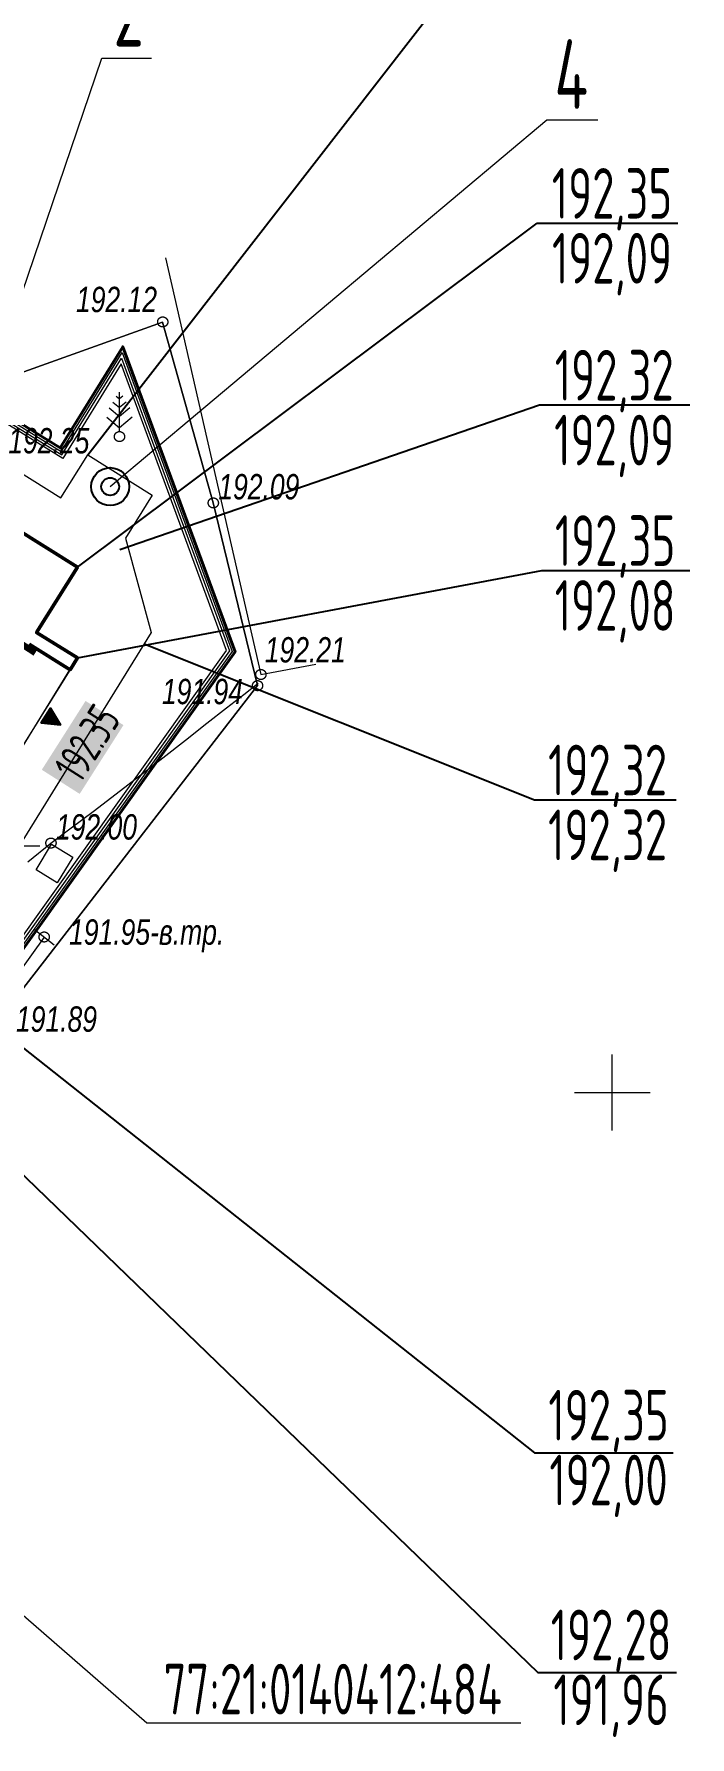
# Model space of a CAD drawing. Header units: millimetres. Extents: x -38151500 to -27467627, y -20617104 to -20349562.
# Drawn here: x -36459438 to -36433496, y -20529407 to -20462126 of the extents above; entities that cross this region are included whole.
import ezdxf
from ezdxf.xclip import XClip

# ---------------------------------------------------------------- set-up
doc = ezdxf.new("R2010")
doc.units = ezdxf.units.MM
doc.header["$MEASUREMENT"] = 0
doc.header["$XCLIPFRAME"] = 0
doc.layers.add('!!! ПОДОСНОВА', color=7, linetype='Continuous')
for name, color, linetype, lineweight in [('Новый_0-Тонкая_Ном._пера__7', 7, 'Continuous', 25), ('Новый_Defpoints_Ном._пера__16', 16, 'Continuous', 20), ('Новый_ГП_Верт_отметки_Ном._пера__1', 1, 'Continuous', 40), ('Новый_ГП_Верт_отметки_Ном._пера__11', 255, 'Continuous', 40), ('Новый_ГП_Верт_отметки_Ном._пера__12', 12, 'Continuous', 40), ('Новый_ГП_Верт_отметки_Ном._пера__7', 7, 'Continuous', 25), ('Новый_ГП_Граница участка_Ном._пера__1', 1, 'Continuous', 40), ('Новый_ГП_Здание сооружение_Ном._пера__22', 22, 'Continuous', 50), ('Новый_ГП_Ограждение_Ном._пера__152', 152, 'Continuous', 18), ('Новый_ГП_Текст_Ном._пера__250', 7, 'Continuous', 20), ('Новый_ГТ-сооружение_ ограждение_Ном._пера__19', 7, 'Continuous', 90), ('Чертеж_1_Новофедоровское_снт 28_07$0$tp_отметки_новые_Ном._пера__253', 252, 'Continuous', 18), ('Чертеж_1_Новый_ГП_Топография_Ном._пера__253', 252, 'Continuous', 18), ('Чертеж_1_Новый_Новофедоровское_снт 28_07$0$SETKA_Ном._пера__7', 7, 'Continuous', 18), ('Чертеж_1_Новый_Новофедоровское_снт 28_07$0$tp_Здания_Ном._пера__253', 252, 'Continuous', 18), ('Чертеж_1_Новый_Новофедоровское_снт 28_07$0$tp_Ограждения ДЕР_Ном._пера__253', 252, 'Continuous', 18), ('Чертеж_1_Новый_Новофедоровское_снт 28_07$0$tp_Ограждения мет_Ном._пера__253', 252, 'Continuous', 18), ('Чертеж_1_Новый_Новофедоровское_снт 28_07$0$tp_отметки_новые_Ном._пера__7', 7, 'Continuous', 18), ('Чертеж_1_Новый_Новофедоровское_снт 28_07$0$tp_растительность_Ном._пера__7', 7, 'Continuous', 18), ('Чертеж_1_Новый_Новофедоровское_снт 28_07$0$tp_рельеф_Ном._пера__253', 252, 'Continuous', 18), ('Чертеж_1_Новый_Новофедоровское_снт 28_07$0$U_Водопровод_Ном._пера__253', 252, 'Continuous', 18)]:
    doc.layers.add(name, color=color, linetype=linetype, lineweight=lineweight)
doc.layers.add('Новый_ГП_Верт_отметки_Ном._пера__254', color=7, linetype='Continuous', lineweight=40, true_color=0xcccccc)
doc.layers.add('Новый_ГП_Тротуар_Дорожки_Ном._пера__24', color=7, linetype='Continuous', lineweight=20, true_color=0x4f1400)
doc.styles.add('РЎР“Р•РќР•Р\xa0РР\xa0_РЎРўРР›Р¬_1', font='arial.ttf', dxfattribs={"width": 0.75})
doc.styles.add('РЎР“Р•РќР•Р\xa0РР\xa0_РЎРўРР›Р¬_6', font='', dxfattribs={"width": 0.8})
doc.styles.get('РЎР“Р•РќР•Р\xa0РР\xa0_РЎРўРР›Р¬_6').set_extended_font_data('GOST_type_A')

# ---------------------------------------------------------------- blocks, each defined once
blk = doc.blocks.new('Чертеж_2_1', base_point=(1613432, 0))
at = {"layer": 'Чертеж_1_Новый_ГП_Топография_Ном._пера__253', "color": 252, "lineweight": 18, "flags": 128}
for points in [[(-36508768, -20517064), (-36508728, -20517000), (-36498241, -20499900), (-36472071, -20516708), (-36460510, -20500671), (-36450594, -20487867), (-36452348, -20480650), (-36454353, -20473503), (-36459846, -20475465), (-36462701, -20474628), (-36476972, -20465849), (-36467023, -20449640), (-36474632, -20444942), (-36515663, -20512686)], [(-36477798, -20466500), (-36458398, -20478480), (-36455928, -20474480), (-36451488, -20486530), (-36461218, -20500140), (-36460358, -20500700), (-36471718, -20516190), (-36472048, -20516730), (-36472318, -20516560), (-36496798, -20500980), (-36486118, -20483870), (-36487828, -20482750)]]:
    blk.add_lwpolyline(points, close=True, dxfattribs=at)
at = {"layer": 'Чертеж_1_Новый_Новофедоровское_снт 28_07$0$SETKA_Ном._пера__7', "color": 7, "lineweight": 18, "flags": 128}
for points in [[(-36436568, -20505441), (-36436568, -20502441)], [(-36438068, -20503941), (-36435068, -20503941)]]:
    blk.add_lwpolyline(points, dxfattribs=at)
at = {"layer": 'Чертеж_1_Новый_Новофедоровское_снт 28_07$0$tp_Здания_Ном._пера__253', "color": 252, "lineweight": 18, "flags": 128}
blk.add_lwpolyline([(-36460607, -20494202), (-36459210, -20494202)], dxfattribs=at)
blk.add_lwpolyline([(-36458517, -20495656), (-36459360, -20495146), (-36458747, -20494132), (-36457904, -20494642)], close=True, dxfattribs=at)
at = {"layer": 'Чертеж_1_Новый_Новофедоровское_снт 28_07$0$tp_Ограждения ДЕР_Ном._пера__253', "color": 252, "lineweight": 18, "flags": 128}
blk.add_lwpolyline([(-36459846, -20475465), (-36454353, -20473503), (-36452347, -20480652), (-36450594, -20487867), (-36460510, -20500671), (-36470268, -20513890), (-36470515, -20514232)], dxfattribs=at)
at = {"layer": 'Чертеж_1_Новый_Новофедоровское_снт 28_07$0$tp_Ограждения мет_Ном._пера__253', "color": 252, "lineweight": 18, "flags": 128}
blk.add_lwpolyline([(-36454241, -20470964), (-36450464, -20487427), (-36448293, -20487025)], dxfattribs=at)
at = {"layer": 'Чертеж_1_Новый_Новофедоровское_снт 28_07$0$tp_отметки_новые_Ном._пера__7', "color": 7, "lineweight": 18}
for centre in [(-36454348, -20473500), (-36456058, -20478030), (-36452348, -20480650), (-36450598, -20487870), (-36450468, -20487430), (-36458768, -20494090), (-36459038, -20497800)]:
    blk.add_circle(centre, 200, dxfattribs=at)
at = {"layer": 'Чертеж_1_Новый_Новофедоровское_снт 28_07$0$tp_растительность_Ном._пера__7', "color": 7, "lineweight": 18}
for p, q in [((-36456058, -20477830), (-36456058, -20476280)), ((-36456470, -20476895), (-36456058, -20477241)), ((-36456324, -20476665), (-36456058, -20476887)), ((-36456194, -20476429), (-36456058, -20476542)), ((-36455923, -20476429), (-36456058, -20476542)), ((-36455793, -20476665), (-36456058, -20476887)), ((-36455646, -20476895), (-36456058, -20477241)), ((-36456558, -20477265), (-36456058, -20477685)), ((-36455558, -20477265), (-36456058, -20477685))]:
    blk.add_line(p, q, dxfattribs=at)
blk.add_circle((-36456058, -20478030), 200, dxfattribs=at)
at = {"layer": 'Чертеж_1_Новый_Новофедоровское_снт 28_07$0$tp_рельеф_Ном._пера__253', "color": 252, "lineweight": 18, "flags": 128}
blk.add_lwpolyline([(-36459677, -20494829), (-36458768, -20494090), (-36457963, -20493492), (-36457097, -20492837), (-36456191, -20492145), (-36455267, -20491432), (-36454347, -20490718), (-36453453, -20490021), (-36452606, -20489359), (-36451829, -20488752), (-36451142, -20488217), (-36450569, -20487772)], dxfattribs=at)
at = {"layer": 'Чертеж_1_Новый_Новофедоровское_снт 28_07$0$U_Водопровод_Ном._пера__253', "color": 252, "lineweight": 18, "flags": 128}
for points in [[(-36459037, -20497803), (-36467134, -20509064)], [(-36459432, -20497493), (-36458643, -20498107)]]:
    blk.add_lwpolyline(points, dxfattribs=at)
at = {"layer": 'Чертеж_1_Новофедоровское_снт 28_07$0$tp_отметки_новые_Ном._пера__253', "color": 252, "lineweight": 18, "char_height": 1000, "attachment_point": 7, "style": 'РЎР“Р•РќР•Р\xa0РР\xa0_РЎРўРР›Р¬_1'}
for s, insert in [('\\A1;{\\pql;\\fArial|b0|i1|c204|p0;\\W0.750000;192.12}', (-36457778, -20473127)), ('\\A1;{\\pql;\\fArial|b0|i1|c204|p0;\\W0.750000;192.25}', (-36460455, -20478708)), ('\\A1;{\\pql;\\fArial|b0|i1|c204|p0;\\W0.750000;192.09}', (-36452149, -20480525)), ('\\A1;{\\pql;\\fArial|b0|i1|c204|p0;\\W0.750000;192.21}', (-36450312, -20486969)), ('\\A1;{\\pql;\\fArial|b0|i1|c204|p0;\\W0.750000;191.94}', (-36454380, -20488616)), ('\\A1;{\\pql;\\fArial|b0|i1|c204|p0;\\W0.750000;192.00}', (-36458569, -20493965)), ('\\A1;{\\pql;\\fArial|b0|i1|c204|p0;\\W0.750000;191.95-в.тр.}', (-36458052, -20498407)), ('\\A1;{\\pql;\\fArial|b0|i1|c204|p0;\\W0.750000;191.89}', (-36460152, -20501559))]:
    blk.add_mtext(s, dxfattribs=dict(at, insert=insert))

msp = doc.modelspace()

# ---------------------------------------------------------------- hatches: boundary and pattern name
at = {"layer": 'Новый_ГП_Верт_отметки_Ном._пера__11', "linetype": 'Continuous', "lineweight": 40}
msp.add_hatch(color=255, dxfattribs=at).paths.add_polyline_path([(-36457632.3, -20492147.98), (-36455901.04, -20489429.08), (-36457399.46, -20488474.96), (-36459130.72, -20491193.87)])
at = {"layer": 'Новый_ГП_Верт_отметки_Ном._пера__254', "linetype": 'Continuous', "lineweight": 40, "true_color": 0xcccccc}
h = msp.add_hatch(color=254, dxfattribs=at)
h.paths.add_polyline_path([(-36458785.67, -20488721), (-36459188.5, -20489353.64), (-36458354.45, -20489440.15)])
h.paths.add_polyline_path([(-36458387.17, -20489419.31), (-36459158.8, -20489339.28), (-36458786.12, -20488753.99)], flags=0)
at = {"layer": 'Новый_ГП_Верт_отметки_Ном._пера__7', "linetype": 'Continuous', "lineweight": 25}
msp.add_hatch(color=7, dxfattribs=at).paths.add_polyline_path([(-36458387.17, -20489419.31), (-36458786.12, -20488753.99), (-36459158.8, -20489339.28)])

# ---------------------------------------------------------------- linework, layer by layer
at = {"layer": 'Новый_0-Тонкая_Ном._пера__7', "color": 7, "lineweight": 25}
for radius in [750, 350]:
    msp.add_circle((-36456426.81, -20480007.4), radius, dxfattribs=at)
at = {"layer": 'Новый_Defpoints_Ном._пера__16', "color": 16, "lineweight": 20}
msp.add_lwpolyline([(-36464877.49, -20498226.87), (-36464919.84, -20498200.09), (-36465873.63, -20499726.47), (-36469791.7, -20497278.35), (-36469129.03, -20496218.51), (-36472419.86, -20494162.42), (-36473188.45, -20495392.47), (-36479243.3, -20491608.97), (-36478474.91, -20490378.81), (-36483095.58, -20487470.61), (-36482071.9, -20485831.75), (-36482114.16, -20485805.01), (-36474085.54, -20472957.63), (-36457718.7, -20483184.77), (-36459334.52, -20485770.62), (-36457725.02, -20486777.3)], close=True, dxfattribs=at)
at = {"layer": 'Новый_ГП_Верт_отметки_Ном._пера__7', "color": 7, "lineweight": 25}
for p, q in [((-36457309.01, -20478747.18), (-36439495.34, -20455833.64)), ((-36457718.7, -20483184.77), (-36439535.09, -20469596.7)), ((-36439535.09, -20469596.7), (-36433980.02, -20469596.7)), ((-36456044.65, -20482488.98), (-36439446.21, -20476780.33)), ((-36439446.21, -20476780.33), (-36433496.42, -20476780.33)), ((-36457725.02, -20486777.3), (-36439357, -20483314.59)), ((-36439357, -20483314.59), (-36433496.42, -20483314.59)), ((-36455084.38, -20486222.55), (-36439645.42, -20492379.61)), ((-36439645.42, -20492379.61), (-36434042.88, -20492379.61)), ((-36464877.49, -20498226.87), (-36439651.68, -20518178.68)), ((-36464953.67, -20502301.71), (-36439517.04, -20526862.85)), ((-36439651.68, -20518178.68), (-36434163.03, -20518178.68)), ((-36439517.04, -20526862.85), (-36434035.82, -20526862.85))]:
    msp.add_line(p, q, dxfattribs=at)
msp.add_lwpolyline([(-36459158.8, -20489339.28), (-36458387.17, -20489419.31), (-36458786.12, -20488753.99)], close=True, dxfattribs=at)
at = {"layer": 'Новый_ГП_Верт_отметки_Ном._пера__7', "color": 7, "lineweight": 25, "flags": 128}
msp.add_lwpolyline([(-36458786.12, -20488753.99), (-36458387.17, -20489419.31), (-36459158.8, -20489339.28)], close=True, dxfattribs=at)
at = {"layer": 'Новый_ГП_Граница участка_Ном._пера__1', "color": 1, "lineweight": 40}
msp.add_lwpolyline([(-36477797.87, -20466500), (-36458397.87, -20478480), (-36455927.87, -20474480), (-36451487.87, -20486530), (-36461217.87, -20500140), (-36460357.87, -20500700), (-36471717.87, -20516190), (-36472047.87, -20516730), (-36472317.87, -20516560), (-36496797.87, -20500980), (-36486117.87, -20483870), (-36487827.87, -20482750)], close=True, dxfattribs=at)
at = {"layer": 'Новый_ГП_Здание сооружение_Ном._пера__22', "color": 22, "lineweight": 50}
msp.add_lwpolyline([(-36459626.4, -20486237.73), (-36458014.6, -20487244.9), (-36457725.01, -20486777.3), (-36459334.95, -20485771.31), (-36457718.7, -20483184.77), (-36468064.89, -20476719.76)], dxfattribs=at)
at = {"layer": 'Новый_ГП_Ограждение_Ном._пера__152', "color": 152, "lineweight": 18}
msp.add_lwpolyline([(-36495595.52, -20499620.31), (-36496385.92, -20500886.58), (-36472145.35, -20516314.19), (-36471967.27, -20516022.78), (-36460787.35, -20500778.34), (-36461644.15, -20500220.42), (-36451824.28, -20486484.71), (-36455996.34, -20475161.87), (-36458300.24, -20478892.88), (-36477700.19, -20466912.91), (-36480034.38, -20470694.63), (-36480203.59, -20470587.99), (-36477765.31, -20466637.64), (-36458365.33, -20478617.63), (-36455950.7, -20474707.29), (-36451600.01, -20486514.9), (-36461359.97, -20500166.81), (-36460501.03, -20500726.11), (-36471801, -20516134.26), (-36472080.91, -20516592.28), (-36496660.55, -20500948.86), (-36495765.13, -20499514.33), (-36495595.65, -20499620.23)], dxfattribs=at)
msp.add_lwpolyline([(-36477732.75, -20466775.27), (-36458332.79, -20478755.25), (-36455973.52, -20474934.58), (-36451712.14, -20486499.81), (-36461502.06, -20500193.61), (-36460644.19, -20500752.22), (-36471884.14, -20516078.52), (-36472113.13, -20516453.24), (-36496523.23, -20500917.72), (-36485844.6, -20483809.91), (-36487555.42, -20482689.37)], close=True, dxfattribs=at)
at = {"layer": 'Новый_ГП_Текст_Ном._пера__250', "color": 7, "lineweight": 20}
for p, q in [((-36462341.5, -20479491.39), (-36456752.34, -20463078.08)), ((-36456752.34, -20463078.08), (-36456452.34, -20463078.08)), ((-36456452.34, -20463078.08), (-36454798.14, -20463078.08)), ((-36456426.81, -20480007.4), (-36439161.42, -20465513.28)), ((-36439161.42, -20465513.28), (-36438861.42, -20465513.28)), ((-36438861.42, -20465513.28), (-36437141.22, -20465513.28)), ((-36470971.53, -20514926.64), (-36454982.57, -20528850.39)), ((-36454982.57, -20528850.39), (-36454682.57, -20528850.39)), ((-36454682.57, -20528850.39), (-36440182.43, -20528850.39))]:
    msp.add_line(p, q, dxfattribs=at)
at = {"layer": 'Новый_ГП_Тротуар_Дорожки_Ном._пера__24', "color": 28, "lineweight": 20, "true_color": 0x4f1400}
for points in [[(-36466649.86, -20475276.08), (-36458372.99, -20480449.96), (-36457309.01, -20478747.18), (-36454762.59, -20480338.31), (-36455826.56, -20482041.09), (-36454803.65, -20485769.49), (-36464970.93, -20502177.9)], [(-36460799.69, -20491754.25), (-36458016.41, -20487243.77), (-36457857.44, -20486989.29), (-36457725.02, -20486777.3), (-36459334.95, -20485771.31), (-36458566.63, -20484541.73), (-36458566.59, -20484541.75), (-36458407.65, -20484287.32), (-36457718.7, -20483184.77), (-36461746.94, -20480668.02)]]:
    msp.add_lwpolyline(points, dxfattribs=at)
at = {"layer": 'Новый_ГТ-сооружение_ ограждение_Ном._пера__19', "color": 7, "lineweight": 90}
msp.add_line((-36459390.52, -20486567.86), (-36460026.61, -20486170.5), dxfattribs=at)

# ---------------------------------------------------------------- block references
at = {"layer": '!!! ПОДОСНОВА', "color": 252, "lineweight": 40}
ref = msp.add_blockref('Чертеж_2_1', (1613432.13, 0), dxfattribs=at)
XClip(ref).set_block_clipping_path([(-36543341.8035061434, -20418838.4532491304), (-36543341.8035061434, -20510095.8116091713), (-36520761.2338567674, -20510095.8116091713), (-36515368.0961724296, -20521215.6831232607), (-36430002.2325427011, -20521215.6831232607), (-36430002.2325427011, -20418721.7424019799)])

# ---------------------------------------------------------------- texts
at = {"layer": 'Новый_ГП_Верт_отметки_Ном._пера__1', "color": 1, "lineweight": 40, "insert": (-36458151.4, -20491420.79), "char_height": 1300, "attachment_point": 4, "rotation": 57.5130809, "style": 'РЎР“Р•РќР•Р\xa0РР\xa0_РЎРўРР›Р¬_6'}
msp.add_mtext('\\A1;{\\pql;\\fGOST_type_A|b0|i0|c0|p0;\\W0.800000;192.35}', dxfattribs=at)
at = {"layer": 'Новый_ГП_Верт_отметки_Ном._пера__12', "color": 12, "lineweight": 40, "char_height": 2000, "attachment_point": 5, "line_spacing_factor": 0.7686, "style": 'РЎР“Р•РќР•Р\xa0РР\xa0_РЎРўРР›Р¬_6'}
for s, insert in [('\\A1;{\\pqc;\\fGOST_type_A|b0|i0|c0|p0;\\W0.800000;192,35\\P\\pqc;\\fGOST_type_A|b0|i0|c0|p0;\\C7;\\W0.800000;192,09}', (-36436579.75, -20469935.67)), ('\\A1;{\\pqc;\\fGOST_type_A|b0|i0|c0|p0;\\W0.800000;192,32\\P\\pqc;\\fGOST_type_A|b0|i0|c0|p0;\\C7;\\W0.800000;192,09}', (-36436490.87, -20477119.3)), ('\\A1;{\\pqc;\\fGOST_type_A|b0|i0|c0|p0;\\W0.800000;192,35\\P\\pqc;\\fGOST_type_A|b0|i0|c0|p0;\\C7;\\W0.800000;192,08}', (-36436457, -20483653.56)), ('\\A1;{\\pqc;\\fGOST_type_A|b0|i0|c0|p0;\\W0.800000;192,32\\P\\pqc;\\fGOST_type_A|b0|i0|c0|p0;\\C7;\\W0.800000;192,32}', (-36436754.19, -20492718.58)), ('\\A1;{\\pqc;\\fGOST_type_A|b0|i0|c0|p0;\\W0.800000;192,35\\P\\pqc;\\fGOST_type_A|b0|i0|c0|p0;\\C7;\\W0.800000;192,00}', (-36436716.18, -20518208.4)), ('\\A1;{\\pqc;\\fGOST_type_A|b0|i0|c0|p0;\\W0.800000;192,28\\P\\pqc;\\fGOST_type_A|b0|i0|c0|p0;\\C7;\\W0.800000;191,96}', (-36436617.04, -20526892.57))]:
    msp.add_mtext(s, dxfattribs=dict(at, insert=insert))
at = {"layer": 'Новый_ГП_Текст_Ном._пера__250', "color": 7, "lineweight": 20, "attachment_point": 2, "style": 'РЎР“Р•РќР•Р\xa0РР\xa0_РЎРўРР›Р¬_6'}
for s, insert, char_height in [('\\A1;{\\pqc;\\fGOST_type_A|b0|i0|c0|p0;\\W0.800000;2}', (-36455693.29, -20459869.52), 2750), ('\\A1;{\\pqc;\\fGOST_type_A|b0|i0|c0|p0;\\W0.800000;4}', (-36438189.99, -20462334.71), 2750), ('\\A1;{\\pqc;\\fGOST_type_A|b0|i0|c0|p0;\\W0.800000;77:21:0140412:484}', (-36447625.42, -20526516.89), 2000)]:
    msp.add_mtext(s, dxfattribs=dict(at, insert=insert, char_height=char_height))

doc.saveas('drawing.dxf')
